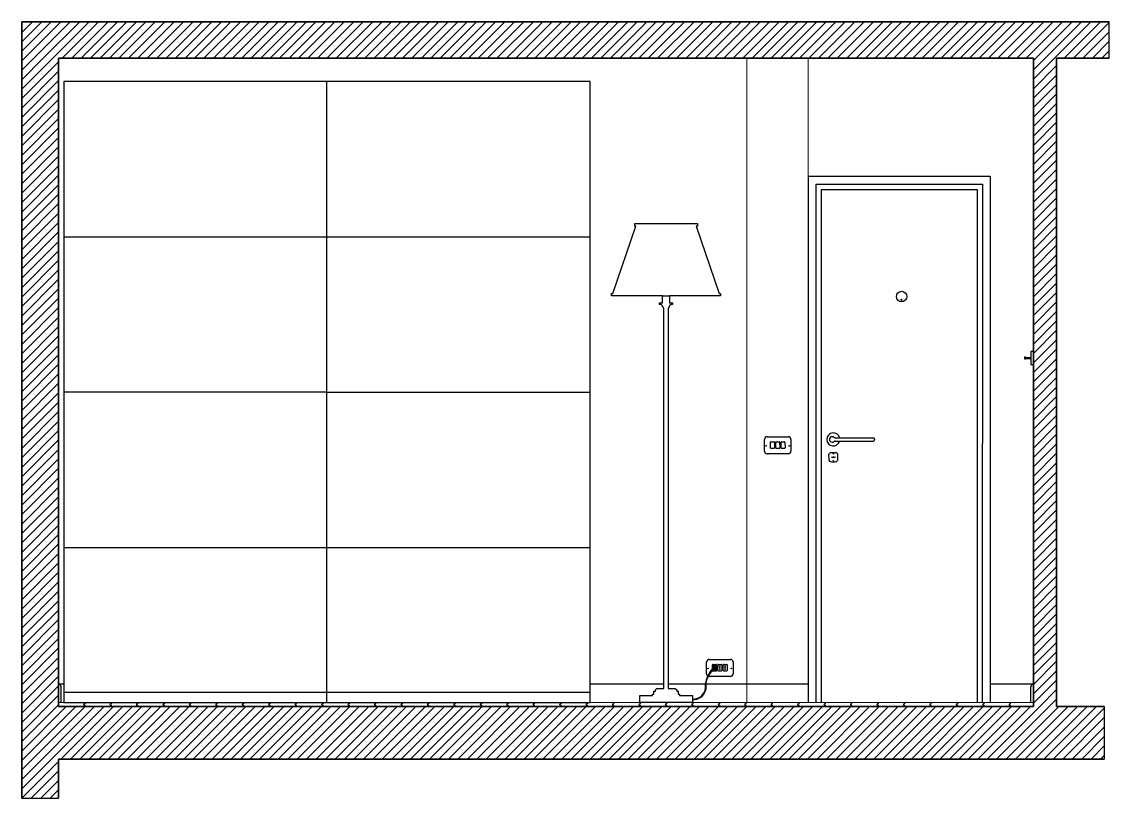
# Model space of a CAD drawing. Header units: millimetres. Extents: x 1938 to 3288, y 5523 to 6342.
# Drawn here: x 2875.2 to 3288.5, y 6029.1 to 6324.1 of the extents above; entities that cross this region are included whole.
import ezdxf

# ---------------------------------------------------------------- set-up
doc = ezdxf.new("R2010")
doc.units = ezdxf.units.MM
for name, color, linetype, lineweight in [('A-DOOR-FULL', 104, 'Continuous', 25), ('A-ELEV-MBE1', 7, 'Continuous', 35), ('A-FLOR-PATT', 8, 'Continuous', 18), ('A-SECT-PATT', 11, 'Continuous', 18), ('A-WALL-FULL', 7, 'Continuous', 35)]:
    doc.layers.add(name, color=color, linetype=linetype, lineweight=lineweight)
for name, color, linetype in [('IN-ANNO-NPLT', 6, 'Continuous'), ('IN-FURN', 3, 'Continuous'), ('IN-FURN-second', 2, 'Continuous'), ('IN-FURN-STOR', 4, 'Continuous')]:
    doc.layers.add(name, color=color, linetype=linetype)
doc.layers.add('no', color=1, linetype='Continuous', plot=False)

msp = doc.modelspace()

# ---------------------------------------------------------------- hatches: boundary and pattern name
at = {"layer": 'A-WALL-FULL'}
h = msp.add_hatch(dxfattribs=at)
h.set_pattern_fill('ANSI31', color=256, scale=0.8, angle=720)
h.paths.add_polyline_path([(3288.49, 6324.05), (2875.18, 6324.06), (2875.19, 6310.06), (2875.18, 6310.06), (2875.18, 6310.24), (3288.49, 6310.24)])
h.paths.add_polyline_path([(3268.49, 6310.24), (3259.69, 6310.24), (3259.69, 6063.93), (3268.49, 6063.93)])
h = msp.add_hatch(dxfattribs=at)
h.set_pattern_fill('ANSI31', color=256, scale=0.8, angle=720)
h.paths.add_polyline_path([(3286.59, 6063.93), (2875.18, 6063.93), (2875.18, 6029.06), (2889.18, 6029.06), (2889.18, 6043.93), (3253.12, 6043.93), (3286.59, 6043.93)])
h.paths.add_polyline_path([(2889.18, 6310.24), (2889.18, 6063.93), (2875.18, 6063.93), (2875.18, 6310.24)])

# ---------------------------------------------------------------- linework, layer by layer
at = {"layer": 'A-DOOR-FULL'}
for p, q in [((3174.13, 6065.38), (3174.13, 6265.38)), ((3174.13, 6265.38), (3243.26, 6265.38)), ((3177.13, 6065.38), (3177.13, 6262.38)), ((3177.13, 6262.38), (3240.26, 6262.38)), ((3240.26, 6262.38), (3240.25, 6065.38)), ((3243.26, 6265.38), (3243.25, 6065.38)), ((3174.13, 6260.38), (3174.13, 6260.38)), ((3179.13, 6065.38), (3179.13, 6260.38)), ((3179.13, 6260.38), (3238.26, 6260.38)), ((3238.26, 6260.38), (3238.25, 6065.38)), ((3182.12, 6165.38), (3182.12, 6165.38)), ((3183.5, 6166.38), (3183.12, 6166.38)), ((3183.12, 6164.38), (3183.5, 6164.38)), ((3183.75, 6166.32), (3184.13, 6166.1)), ((3183.75, 6164.44), (3184.13, 6164.66)), ((3184.37, 6166.04), (3198.74, 6166.04)), ((3184.37, 6164.72), (3198.74, 6164.72)), ((3199.24, 6165.54), (3199.24, 6165.22)), ((3181.85, 6159.38), (3181.88, 6157.89)), ((3182.85, 6160.38), (3184.35, 6160.38)), ((3182.88, 6158.65), (3182.88, 6158.65)), ((3182.93, 6158.7), (3183.56, 6158.7)), ((3182.93, 6158.6), (3183.56, 6158.6)), ((3183.71, 6158.7), (3184.33, 6158.71)), ((3183.71, 6158.6), (3184.33, 6158.61)), ((3184.38, 6158.66), (3184.38, 6158.66)), ((3185.38, 6157.89), (3185.35, 6159.38)), ((3182.89, 6156.89), (3184.39, 6156.89))]:
    msp.add_line(p, q, dxfattribs=at)
for centre, radius in [((3209.57, 6219.67), 2), ((3209.57, 6218.41), 0.2), ((3183.63, 6159.93), 0.1), ((3183.63, 6157.31), 0.1)]:
    msp.add_circle(centre, radius, dxfattribs=at)
for centre, radius, start, end in [((3183.63, 6165.38), 2.5, 15.2041, 344.7959), ((3183.12, 6165.38), 1, 90, 180), ((3183.12, 6165.38), 1, 180, 270), ((3183.5, 6165.88, 0), 0.5, 60.5482, 90), ((3183.5, 6164.88, 0), 0.5, 270, 299.4518), ((3184.37, 6166.54, 0), 0.5, 240.5482, 270), ((3184.37, 6164.22, 0), 0.5, 90, 119.4518), ((3198.74, 6165.54), 0.5, 0, 90), ((3198.74, 6165.22), 0.5, 270, 0), ((3182.85, 6159.38), 1, 90, 180), ((3182.93, 6158.65), 0.05, 90.0979, 180.0979), ((3182.93, 6158.65), 0.05, 180.0979, 270.0979), ((3183.63, 6158.65), 0.0866, 35.7885, 144.4073), ((3183.63, 6158.65), 0.0866, 214.9417, 325.2542), ((3184.33, 6158.66), 0.05, 0.0979, 90.0979), ((3184.33, 6158.66), 0.05, 270.0979, 0.0979), ((3184.35, 6159.38), 1, 0, 90), ((3182.88, 6157.89), 1, 180, 270.2822), ((3184.38, 6157.89), 1, 270.2822, 0)]:
    msp.add_arc(centre, radius, start, end, dxfattribs=at)
at = {"layer": 'A-ELEV-MBE1'}
for p, q in [((2875.18, 6029.06), (2875.18, 6324.05)), ((2889.18, 6310.06), (2889.18, 6063.93))]:
    msp.add_line(p, q, dxfattribs=at)
at = {"layer": 'A-FLOR-PATT'}
for p, q in [((2889.18, 6065.38), (2899.18, 6065.38)), ((2891.58, 6063.93), (2889.18, 6063.93)), ((2891.73, 6064.08), (2891.58, 6063.93)), ((2892.68, 6064.08), (2891.73, 6064.08)), ((2892.83, 6063.93), (2892.68, 6064.08)), ((2895.54, 6063.93), (2892.83, 6063.93)), ((2895.69, 6064.08), (2895.54, 6063.93)), ((2896.62, 6064.08), (2895.69, 6064.08)), ((2896.79, 6063.93), (2896.62, 6064.08)), ((2899.18, 6063.93), (2896.79, 6063.93)), ((2899.18, 6064.97), (2898.97, 6064.97)), ((2898.97, 6064.91), (2899.23, 6064.91)), ((2898.97, 6064.39), (2899.23, 6064.39)), ((2899.18, 6064.34), (2898.97, 6064.34)), ((2899.18, 6065.38), (2899.18, 6064.97)), ((2899.18, 6064.34), (2899.18, 6063.93)), ((2899.23, 6064.91), (2899.23, 6065.38)), ((2899.23, 6065.38), (2909.23, 6065.38)), ((2899.23, 6063.93), (2899.23, 6064.39)), ((2901.63, 6063.93), (2899.23, 6063.93)), ((2901.78, 6064.08), (2901.63, 6063.93)), ((2902.73, 6064.08), (2901.78, 6064.08)), ((2902.88, 6063.93), (2902.73, 6064.08)), ((2905.59, 6063.93), (2902.88, 6063.93)), ((2905.74, 6064.08), (2905.59, 6063.93)), ((2906.67, 6064.08), (2905.74, 6064.08)), ((2906.84, 6063.93), (2906.67, 6064.08)), ((2909.23, 6063.93), (2906.84, 6063.93)), ((2909.23, 6064.97), (2909.02, 6064.97)), ((2909.02, 6064.91), (2909.28, 6064.91)), ((2909.02, 6064.39), (2909.28, 6064.39)), ((2909.23, 6064.34), (2909.02, 6064.34)), ((2909.23, 6065.38), (2909.23, 6064.97)), ((2909.23, 6064.34), (2909.23, 6063.93)), ((2909.28, 6064.91), (2909.28, 6065.38)), ((2909.28, 6065.38), (2919.28, 6065.38)), ((2909.28, 6063.93), (2909.28, 6064.39)), ((2911.68, 6063.93), (2909.28, 6063.93)), ((2911.83, 6064.08), (2911.68, 6063.93)), ((2912.78, 6064.08), (2911.83, 6064.08)), ((2912.93, 6063.93), (2912.78, 6064.08)), ((2915.64, 6063.93), (2912.93, 6063.93)), ((2915.79, 6064.08), (2915.64, 6063.93)), ((2916.72, 6064.08), (2915.79, 6064.08)), ((2916.89, 6063.93), (2916.72, 6064.08)), ((2919.28, 6063.93), (2916.89, 6063.93)), ((2919.28, 6064.97), (2919.07, 6064.97)), ((2919.07, 6064.91), (2919.33, 6064.91)), ((2919.07, 6064.39), (2919.33, 6064.39)), ((2919.28, 6064.34), (2919.07, 6064.34)), ((2919.28, 6065.38), (2919.28, 6064.97)), ((2919.28, 6064.34), (2919.28, 6063.93)), ((2919.33, 6064.91), (2919.33, 6065.38)), ((2919.33, 6065.38), (2929.33, 6065.38)), ((2919.33, 6063.93), (2919.33, 6064.39)), ((2921.73, 6063.93), (2919.33, 6063.93)), ((2921.88, 6064.08), (2921.73, 6063.93)), ((2922.83, 6064.08), (2921.88, 6064.08)), ((2922.98, 6063.93), (2922.83, 6064.08)), ((2925.69, 6063.93), (2922.98, 6063.93)), ((2925.84, 6064.08), (2925.69, 6063.93)), ((2926.77, 6064.08), (2925.84, 6064.08)), ((2926.94, 6063.93), (2926.77, 6064.08)), ((2929.33, 6063.93), (2926.94, 6063.93)), ((2929.33, 6064.97), (2929.12, 6064.97)), ((2929.12, 6064.91), (2929.38, 6064.91)), ((2929.12, 6064.39), (2929.38, 6064.39)), ((2929.33, 6064.34), (2929.12, 6064.34)), ((2929.33, 6065.38), (2929.33, 6064.97)), ((2929.33, 6064.34), (2929.33, 6063.93)), ((2929.38, 6064.91), (2929.38, 6065.38)), ((2929.38, 6065.38), (2939.38, 6065.38)), ((2929.38, 6063.93), (2929.38, 6064.39)), ((2931.78, 6063.93), (2929.38, 6063.93)), ((2931.93, 6064.08), (2931.78, 6063.93)), ((2932.88, 6064.08), (2931.93, 6064.08)), ((2933.03, 6063.93), (2932.88, 6064.08)), ((2935.74, 6063.93), (2933.03, 6063.93)), ((2935.89, 6064.08), (2935.74, 6063.93)), ((2936.82, 6064.08), (2935.89, 6064.08)), ((2936.99, 6063.93), (2936.82, 6064.08)), ((2939.38, 6063.93), (2936.99, 6063.93)), ((2939.38, 6064.97), (2939.17, 6064.97)), ((2939.17, 6064.91), (2939.43, 6064.91)), ((2939.17, 6064.39), (2939.43, 6064.39)), ((2939.38, 6064.34), (2939.17, 6064.34)), ((2939.38, 6065.38), (2939.38, 6064.97)), ((2939.38, 6064.34), (2939.38, 6063.93)), ((2939.43, 6064.91), (2939.43, 6065.38)), ((2939.43, 6065.38), (2949.43, 6065.38)), ((2939.43, 6063.93), (2939.43, 6064.39)), ((2941.83, 6063.93), (2939.43, 6063.93)), ((2941.98, 6064.08), (2941.83, 6063.93)), ((2942.93, 6064.08), (2941.98, 6064.08)), ((2943.08, 6063.93), (2942.93, 6064.08)), ((2945.79, 6063.93), (2943.08, 6063.93)), ((2945.94, 6064.08), (2945.79, 6063.93)), ((2946.87, 6064.08), (2945.94, 6064.08)), ((2947.04, 6063.93), (2946.87, 6064.08)), ((2949.43, 6063.93), (2947.04, 6063.93)), ((2949.43, 6064.97), (2949.22, 6064.97)), ((2949.22, 6064.91), (2949.48, 6064.91)), ((2949.22, 6064.39), (2949.48, 6064.39)), ((2949.43, 6064.34), (2949.22, 6064.34)), ((2949.43, 6065.38), (2949.43, 6064.97)), ((2949.43, 6064.34), (2949.43, 6063.93)), ((2949.48, 6064.91), (2949.48, 6065.38)), ((2949.48, 6065.38), (2959.48, 6065.38)), ((2949.48, 6063.93), (2949.48, 6064.39)), ((2951.88, 6063.93), (2949.48, 6063.93)), ((2952.03, 6064.08), (2951.88, 6063.93)), ((2952.98, 6064.08), (2952.03, 6064.08)), ((2953.13, 6063.93), (2952.98, 6064.08)), ((2955.84, 6063.93), (2953.13, 6063.93)), ((2955.99, 6064.08), (2955.84, 6063.93)), ((2956.92, 6064.08), (2955.99, 6064.08)), ((2957.09, 6063.93), (2956.92, 6064.08)), ((2959.48, 6063.93), (2957.09, 6063.93)), ((2959.48, 6064.97), (2959.27, 6064.97)), ((2959.27, 6064.91), (2959.53, 6064.91)), ((2959.27, 6064.39), (2959.53, 6064.39)), ((2959.48, 6064.34), (2959.27, 6064.34)), ((2959.48, 6065.38), (2959.48, 6064.97)), ((2959.48, 6064.34), (2959.48, 6063.93)), ((2959.53, 6064.91), (2959.53, 6065.38)), ((2959.53, 6065.38), (2969.53, 6065.38)), ((2959.53, 6063.93), (2959.53, 6064.39)), ((2961.93, 6063.93), (2959.53, 6063.93)), ((2962.08, 6064.08), (2961.93, 6063.93)), ((2963.03, 6064.08), (2962.08, 6064.08)), ((2963.18, 6063.93), (2963.03, 6064.08)), ((2965.89, 6063.93), (2963.18, 6063.93)), ((2966.04, 6064.08), (2965.89, 6063.93)), ((2966.97, 6064.08), (2966.04, 6064.08)), ((2967.14, 6063.93), (2966.97, 6064.08)), ((2969.53, 6063.93), (2967.14, 6063.93)), ((2969.53, 6064.97), (2969.32, 6064.97)), ((2969.32, 6064.91), (2969.58, 6064.91)), ((2969.32, 6064.39), (2969.58, 6064.39)), ((2969.53, 6064.34), (2969.32, 6064.34)), ((2969.53, 6065.38), (2969.53, 6064.97)), ((2969.53, 6064.34), (2969.53, 6063.93)), ((2969.58, 6064.91), (2969.58, 6065.38)), ((2969.58, 6065.38), (2979.58, 6065.38)), ((2969.58, 6063.93), (2969.58, 6064.39)), ((2971.98, 6063.93), (2969.58, 6063.93)), ((2972.13, 6064.08), (2971.98, 6063.93)), ((2973.08, 6064.08), (2972.13, 6064.08)), ((2973.23, 6063.93), (2973.08, 6064.08)), ((2975.94, 6063.93), (2973.23, 6063.93)), ((2976.09, 6064.08), (2975.94, 6063.93)), ((2977.02, 6064.08), (2976.09, 6064.08)), ((2977.19, 6063.93), (2977.02, 6064.08)), ((2979.58, 6063.93), (2977.19, 6063.93)), ((2979.58, 6064.97), (2979.37, 6064.97)), ((2979.37, 6064.91), (2979.63, 6064.91)), ((2979.37, 6064.39), (2979.63, 6064.39)), ((2979.58, 6064.34), (2979.37, 6064.34)), ((2979.58, 6065.38), (2979.58, 6064.97)), ((2979.58, 6064.34), (2979.58, 6063.93)), ((2979.63, 6064.91), (2979.63, 6065.38)), ((2979.63, 6065.38), (2989.63, 6065.38)), ((2979.63, 6063.93), (2979.63, 6064.39)), ((2982.03, 6063.93), (2979.63, 6063.93)), ((2982.18, 6064.08), (2982.03, 6063.93)), ((2983.13, 6064.08), (2982.18, 6064.08)), ((2983.28, 6063.93), (2983.13, 6064.08)), ((2985.99, 6063.93), (2983.28, 6063.93)), ((2986.14, 6064.08), (2985.99, 6063.93)), ((2987.07, 6064.08), (2986.14, 6064.08)), ((2987.24, 6063.93), (2987.07, 6064.08)), ((2989.63, 6063.93), (2987.24, 6063.93)), ((2989.63, 6064.97), (2989.42, 6064.97)), ((2989.42, 6064.91), (2989.68, 6064.91)), ((2989.42, 6064.39), (2989.68, 6064.39)), ((2989.63, 6064.34), (2989.42, 6064.34)), ((2989.63, 6065.38), (2989.63, 6064.97)), ((2989.63, 6064.34), (2989.63, 6063.93)), ((2989.68, 6064.91), (2989.68, 6065.38)), ((2989.68, 6065.38), (2999.68, 6065.38)), ((2989.68, 6063.93), (2989.68, 6064.39)), ((2992.08, 6063.93), (2989.68, 6063.93)), ((2992.23, 6064.08), (2992.08, 6063.93)), ((2993.18, 6064.08), (2992.23, 6064.08)), ((2993.33, 6063.93), (2993.18, 6064.08)), ((2996.04, 6063.93), (2993.33, 6063.93)), ((2996.19, 6064.08), (2996.04, 6063.93)), ((2997.12, 6064.08), (2996.19, 6064.08)), ((2997.29, 6063.93), (2997.12, 6064.08)), ((2999.68, 6063.93), (2997.29, 6063.93)), ((2999.68, 6064.97), (2999.47, 6064.97)), ((2999.47, 6064.91), (2999.73, 6064.91)), ((2999.47, 6064.39), (2999.73, 6064.39)), ((2999.68, 6064.34), (2999.47, 6064.34)), ((2999.68, 6065.38), (2999.68, 6064.97)), ((2999.68, 6064.34), (2999.68, 6063.93)), ((2999.73, 6064.91), (2999.73, 6065.38)), ((2999.73, 6065.38), (3009.73, 6065.38)), ((2999.73, 6063.93), (2999.73, 6064.39)), ((3002.13, 6063.93), (2999.73, 6063.93)), ((3002.28, 6064.08), (3002.13, 6063.93)), ((3003.23, 6064.08), (3002.28, 6064.08)), ((3003.38, 6063.93), (3003.23, 6064.08)), ((3006.09, 6063.93), (3003.38, 6063.93)), ((3006.24, 6064.08), (3006.09, 6063.93)), ((3007.17, 6064.08), (3006.24, 6064.08)), ((3007.34, 6063.93), (3007.17, 6064.08)), ((3009.73, 6063.93), (3007.34, 6063.93)), ((3009.73, 6064.97), (3009.52, 6064.97)), ((3009.52, 6064.91), (3009.78, 6064.91)), ((3009.52, 6064.39), (3009.78, 6064.39)), ((3009.73, 6064.34), (3009.52, 6064.34)), ((3009.73, 6065.38), (3009.73, 6064.97)), ((3009.73, 6064.34), (3009.73, 6063.93)), ((3009.78, 6064.91), (3009.78, 6065.38)), ((3009.78, 6065.38), (3019.78, 6065.38)), ((3009.78, 6063.93), (3009.78, 6064.39)), ((3012.18, 6063.93), (3009.78, 6063.93)), ((3012.33, 6064.08), (3012.18, 6063.93)), ((3013.28, 6064.08), (3012.33, 6064.08)), ((3013.43, 6063.93), (3013.28, 6064.08)), ((3016.14, 6063.93), (3013.43, 6063.93)), ((3016.29, 6064.08), (3016.14, 6063.93)), ((3017.22, 6064.08), (3016.29, 6064.08)), ((3017.39, 6063.93), (3017.22, 6064.08)), ((3019.78, 6063.93), (3017.39, 6063.93)), ((3019.78, 6064.97), (3019.57, 6064.97)), ((3019.57, 6064.91), (3019.83, 6064.91)), ((3019.57, 6064.39), (3019.83, 6064.39)), ((3019.78, 6064.34), (3019.57, 6064.34)), ((3019.78, 6065.38), (3019.78, 6064.97)), ((3019.78, 6064.34), (3019.78, 6063.93)), ((3019.83, 6064.91), (3019.83, 6065.38)), ((3019.83, 6065.38), (3029.83, 6065.38)), ((3019.83, 6063.93), (3019.83, 6064.39)), ((3022.23, 6063.93), (3019.83, 6063.93)), ((3022.38, 6064.08), (3022.23, 6063.93)), ((3023.33, 6064.08), (3022.38, 6064.08)), ((3023.48, 6063.93), (3023.33, 6064.08)), ((3026.19, 6063.93), (3023.48, 6063.93)), ((3026.34, 6064.08), (3026.19, 6063.93)), ((3027.27, 6064.08), (3026.34, 6064.08)), ((3027.44, 6063.93), (3027.27, 6064.08)), ((3029.83, 6063.93), (3027.44, 6063.93)), ((3029.83, 6064.97), (3029.62, 6064.97)), ((3029.62, 6064.91), (3029.88, 6064.91)), ((3029.62, 6064.39), (3029.88, 6064.39)), ((3029.83, 6064.34), (3029.62, 6064.34)), ((3029.83, 6065.38), (3029.83, 6064.97)), ((3029.83, 6064.34), (3029.83, 6063.93)), ((3029.88, 6064.91), (3029.88, 6065.38)), ((3029.88, 6065.38), (3039.88, 6065.38)), ((3029.88, 6063.93), (3029.88, 6064.39)), ((3032.28, 6063.93), (3029.88, 6063.93)), ((3032.43, 6064.08), (3032.28, 6063.93)), ((3033.38, 6064.08), (3032.43, 6064.08)), ((3033.53, 6063.93), (3033.38, 6064.08)), ((3036.24, 6063.93), (3033.53, 6063.93)), ((3036.39, 6064.08), (3036.24, 6063.93)), ((3037.32, 6064.08), (3036.39, 6064.08)), ((3037.49, 6063.93), (3037.32, 6064.08)), ((3039.88, 6063.93), (3037.49, 6063.93)), ((3039.88, 6064.97), (3039.67, 6064.97)), ((3039.67, 6064.91), (3039.93, 6064.91)), ((3039.67, 6064.39), (3039.93, 6064.39)), ((3039.88, 6064.34), (3039.67, 6064.34)), ((3039.88, 6065.38), (3039.88, 6064.97)), ((3039.88, 6064.34), (3039.88, 6063.93)), ((3039.93, 6064.91), (3039.93, 6065.38)), ((3039.93, 6065.38), (3049.93, 6065.38)), ((3039.93, 6063.93), (3039.93, 6064.39)), ((3042.33, 6063.93), (3039.93, 6063.93)), ((3042.48, 6064.08), (3042.33, 6063.93)), ((3043.43, 6064.08), (3042.48, 6064.08)), ((3043.58, 6063.93), (3043.43, 6064.08)), ((3046.29, 6063.93), (3043.58, 6063.93)), ((3046.44, 6064.08), (3046.29, 6063.93)), ((3047.37, 6064.08), (3046.44, 6064.08)), ((3047.54, 6063.93), (3047.37, 6064.08)), ((3049.93, 6063.93), (3047.54, 6063.93)), ((3049.93, 6064.97), (3049.72, 6064.97)), ((3049.72, 6064.91), (3049.98, 6064.91)), ((3049.72, 6064.39), (3049.98, 6064.39)), ((3049.93, 6064.34), (3049.72, 6064.34)), ((3049.93, 6065.38), (3049.93, 6064.97)), ((3049.93, 6064.34), (3049.93, 6063.93)), ((3049.98, 6064.91), (3049.98, 6065.38)), ((3049.98, 6065.38), (3059.98, 6065.38)), ((3049.98, 6063.93), (3049.98, 6064.39)), ((3052.38, 6063.93), (3049.98, 6063.93)), ((3052.53, 6064.08), (3052.38, 6063.93)), ((3053.48, 6064.08), (3052.53, 6064.08)), ((3053.63, 6063.93), (3053.48, 6064.08)), ((3056.34, 6063.93), (3053.63, 6063.93)), ((3056.49, 6064.08), (3056.34, 6063.93)), ((3057.42, 6064.08), (3056.49, 6064.08)), ((3057.59, 6063.93), (3057.42, 6064.08)), ((3059.98, 6063.93), (3057.59, 6063.93)), ((3059.98, 6064.97), (3059.77, 6064.97)), ((3059.77, 6064.91), (3060.03, 6064.91)), ((3059.77, 6064.39), (3060.03, 6064.39)), ((3059.98, 6064.34), (3059.77, 6064.34)), ((3059.98, 6065.38), (3059.98, 6064.97)), ((3059.98, 6064.34), (3059.98, 6063.93)), ((3060.03, 6064.91), (3060.03, 6065.38)), ((3060.03, 6065.38), (3070.03, 6065.38)), ((3060.03, 6063.93), (3060.03, 6064.39)), ((3062.43, 6063.93), (3060.03, 6063.93)), ((3062.58, 6064.08), (3062.43, 6063.93)), ((3063.53, 6064.08), (3062.58, 6064.08)), ((3063.68, 6063.93), (3063.53, 6064.08)), ((3066.39, 6063.93), (3063.68, 6063.93)), ((3066.54, 6064.08), (3066.39, 6063.93)), ((3067.47, 6064.08), (3066.54, 6064.08)), ((3067.64, 6063.93), (3067.47, 6064.08)), ((3070.03, 6063.93), (3067.64, 6063.93)), ((3070.03, 6064.97), (3069.82, 6064.97)), ((3069.82, 6064.91), (3070.08, 6064.91)), ((3069.82, 6064.39), (3070.08, 6064.39)), ((3070.03, 6064.34), (3069.82, 6064.34)), ((3070.03, 6065.38), (3070.03, 6064.97)), ((3070.03, 6064.34), (3070.03, 6063.93)), ((3070.08, 6064.91), (3070.08, 6065.38)), ((3070.08, 6065.38), (3080.08, 6065.38)), ((3070.08, 6063.93), (3070.08, 6064.39)), ((3072.48, 6063.93), (3070.08, 6063.93)), ((3072.63, 6064.08), (3072.48, 6063.93)), ((3073.58, 6064.08), (3072.63, 6064.08)), ((3073.73, 6063.93), (3073.58, 6064.08)), ((3076.44, 6063.93), (3073.73, 6063.93)), ((3076.59, 6064.08), (3076.44, 6063.93)), ((3077.52, 6064.08), (3076.59, 6064.08)), ((3077.69, 6063.93), (3077.52, 6064.08)), ((3080.08, 6063.93), (3077.69, 6063.93)), ((3080.08, 6064.97), (3079.87, 6064.97)), ((3079.87, 6064.91), (3080.13, 6064.91)), ((3079.87, 6064.39), (3080.13, 6064.39)), ((3080.08, 6064.34), (3079.87, 6064.34)), ((3080.08, 6065.38), (3080.08, 6064.97)), ((3080.08, 6064.34), (3080.08, 6063.93)), ((3080.13, 6064.91), (3080.13, 6065.38)), ((3080.13, 6065.38), (3090.13, 6065.38)), ((3080.13, 6063.93), (3080.13, 6064.39)), ((3082.53, 6063.93), (3080.13, 6063.93)), ((3082.68, 6064.08), (3082.53, 6063.93)), ((3083.63, 6064.08), (3082.68, 6064.08)), ((3083.78, 6063.93), (3083.63, 6064.08)), ((3086.49, 6063.93), (3083.78, 6063.93)), ((3086.64, 6064.08), (3086.49, 6063.93)), ((3087.57, 6064.08), (3086.64, 6064.08)), ((3087.74, 6063.93), (3087.57, 6064.08)), ((3090.13, 6063.93), (3087.74, 6063.93)), ((3090.13, 6064.97), (3089.92, 6064.97)), ((3089.92, 6064.91), (3090.18, 6064.91)), ((3089.92, 6064.39), (3090.18, 6064.39)), ((3090.13, 6064.34), (3089.92, 6064.34)), ((3090.13, 6065.38), (3090.13, 6064.97)), ((3090.13, 6064.34), (3090.13, 6063.93)), ((3090.18, 6064.91), (3090.18, 6065.38)), ((3090.18, 6065.38), (3100.18, 6065.38)), ((3090.18, 6063.93), (3090.18, 6064.39)), ((3092.58, 6063.93), (3090.18, 6063.93)), ((3092.73, 6064.08), (3092.58, 6063.93)), ((3093.68, 6064.08), (3092.73, 6064.08)), ((3093.83, 6063.93), (3093.68, 6064.08)), ((3096.54, 6063.93), (3093.83, 6063.93)), ((3096.69, 6064.08), (3096.54, 6063.93)), ((3097.62, 6064.08), (3096.69, 6064.08)), ((3097.79, 6063.93), (3097.62, 6064.08)), ((3100.18, 6063.93), (3097.79, 6063.93)), ((3100.18, 6064.97), (3099.97, 6064.97)), ((3099.97, 6064.91), (3100.23, 6064.91)), ((3099.97, 6064.39), (3100.23, 6064.39)), ((3100.18, 6064.34), (3099.97, 6064.34)), ((3100.18, 6065.38), (3100.18, 6064.97)), ((3100.18, 6064.34), (3100.18, 6063.93)), ((3100.23, 6064.91), (3100.23, 6065.38)), ((3100.23, 6065.38), (3110.23, 6065.38)), ((3100.23, 6063.93), (3100.23, 6064.39)), ((3102.63, 6063.93), (3100.23, 6063.93)), ((3102.78, 6064.08), (3102.63, 6063.93)), ((3103.73, 6064.08), (3102.78, 6064.08)), ((3103.88, 6063.93), (3103.73, 6064.08)), ((3106.59, 6063.93), (3103.88, 6063.93)), ((3106.74, 6064.08), (3106.59, 6063.93)), ((3107.67, 6064.08), (3106.74, 6064.08)), ((3107.84, 6063.93), (3107.67, 6064.08)), ((3110.23, 6063.93), (3107.84, 6063.93)), ((3110.23, 6064.97), (3110.02, 6064.97)), ((3110.02, 6064.91), (3110.28, 6064.91)), ((3110.02, 6064.39), (3110.28, 6064.39)), ((3110.23, 6064.34), (3110.02, 6064.34)), ((3110.23, 6065.38), (3110.23, 6064.97)), ((3110.23, 6064.34), (3110.23, 6063.93)), ((3110.28, 6064.91), (3110.28, 6065.38)), ((3110.28, 6065.38), (3120.28, 6065.38)), ((3110.28, 6063.93), (3110.28, 6064.39)), ((3112.68, 6063.93), (3110.28, 6063.93)), ((3112.83, 6064.08), (3112.68, 6063.93)), ((3113.78, 6064.08), (3112.83, 6064.08)), ((3113.93, 6063.93), (3113.78, 6064.08)), ((3116.64, 6063.93), (3113.93, 6063.93)), ((3116.79, 6064.08), (3116.64, 6063.93)), ((3117.72, 6064.08), (3116.79, 6064.08)), ((3117.89, 6063.93), (3117.72, 6064.08)), ((3120.28, 6063.93), (3117.89, 6063.93)), ((3120.28, 6064.97), (3120.07, 6064.97)), ((3120.07, 6064.91), (3120.33, 6064.91)), ((3120.07, 6064.39), (3120.33, 6064.39)), ((3120.28, 6064.34), (3120.07, 6064.34)), ((3120.28, 6065.38), (3120.28, 6064.97)), ((3120.28, 6064.34), (3120.28, 6063.93)), ((3120.33, 6064.91), (3120.33, 6065.38)), ((3120.33, 6065.38), (3130.33, 6065.38)), ((3120.33, 6063.93), (3120.33, 6064.39)), ((3122.73, 6063.93), (3120.33, 6063.93)), ((3122.88, 6064.08), (3122.73, 6063.93)), ((3123.83, 6064.08), (3122.88, 6064.08)), ((3123.98, 6063.93), (3123.83, 6064.08)), ((3126.69, 6063.93), (3123.98, 6063.93)), ((3126.84, 6064.08), (3126.69, 6063.93)), ((3127.77, 6064.08), (3126.84, 6064.08)), ((3127.94, 6063.93), (3127.77, 6064.08)), ((3130.33, 6063.93), (3127.94, 6063.93)), ((3130.33, 6064.97), (3130.12, 6064.97)), ((3130.12, 6064.91), (3130.38, 6064.91)), ((3130.12, 6064.39), (3130.38, 6064.39)), ((3130.33, 6064.34), (3130.12, 6064.34)), ((3130.33, 6065.38), (3130.33, 6064.97)), ((3130.33, 6064.34), (3130.33, 6063.93)), ((3130.38, 6064.91), (3130.38, 6065.38)), ((3130.38, 6065.38), (3140.38, 6065.38)), ((3130.38, 6063.93), (3130.38, 6064.39)), ((3132.78, 6063.93), (3130.38, 6063.93)), ((3132.93, 6064.08), (3132.78, 6063.93)), ((3133.88, 6064.08), (3132.93, 6064.08)), ((3134.03, 6063.93), (3133.88, 6064.08)), ((3136.74, 6063.93), (3134.03, 6063.93)), ((3136.89, 6064.08), (3136.74, 6063.93)), ((3137.82, 6064.08), (3136.89, 6064.08)), ((3137.99, 6063.93), (3137.82, 6064.08)), ((3140.38, 6063.93), (3137.99, 6063.93)), ((3140.38, 6064.97), (3140.17, 6064.97)), ((3140.17, 6064.91), (3140.43, 6064.91)), ((3140.17, 6064.39), (3140.43, 6064.39)), ((3140.38, 6064.34), (3140.17, 6064.34)), ((3140.38, 6065.38), (3140.38, 6064.97)), ((3140.38, 6064.34), (3140.38, 6063.93)), ((3140.43, 6064.91), (3140.43, 6065.38)), ((3140.43, 6065.38), (3150.43, 6065.38)), ((3140.43, 6063.93), (3140.43, 6064.39)), ((3142.83, 6063.93), (3140.43, 6063.93)), ((3142.98, 6064.08), (3142.83, 6063.93)), ((3143.93, 6064.08), (3142.98, 6064.08)), ((3144.08, 6063.93), (3143.93, 6064.08)), ((3146.79, 6063.93), (3144.08, 6063.93)), ((3146.94, 6064.08), (3146.79, 6063.93)), ((3147.87, 6064.08), (3146.94, 6064.08)), ((3148.04, 6063.93), (3147.87, 6064.08)), ((3150.43, 6063.93), (3148.04, 6063.93)), ((3150.43, 6064.97), (3150.22, 6064.97)), ((3150.22, 6064.91), (3150.48, 6064.91)), ((3150.22, 6064.39), (3150.48, 6064.39)), ((3150.43, 6064.34), (3150.22, 6064.34)), ((3150.43, 6065.38), (3150.43, 6064.97)), ((3150.43, 6064.34), (3150.43, 6063.93)), ((3150.48, 6064.91), (3150.48, 6065.38)), ((3150.48, 6065.38), (3160.48, 6065.38)), ((3150.48, 6063.93), (3150.48, 6064.39)), ((3152.88, 6063.93), (3150.48, 6063.93)), ((3153.03, 6064.08), (3152.88, 6063.93)), ((3153.98, 6064.08), (3153.03, 6064.08)), ((3154.13, 6063.93), (3153.98, 6064.08)), ((3156.84, 6063.93), (3154.13, 6063.93)), ((3156.99, 6064.08), (3156.84, 6063.93)), ((3157.92, 6064.08), (3156.99, 6064.08)), ((3158.09, 6063.93), (3157.92, 6064.08)), ((3160.48, 6063.93), (3158.09, 6063.93)), ((3160.48, 6064.97), (3160.27, 6064.97)), ((3160.27, 6064.91), (3160.53, 6064.91)), ((3160.27, 6064.39), (3160.53, 6064.39)), ((3160.48, 6064.34), (3160.27, 6064.34)), ((3160.48, 6065.38), (3160.48, 6064.97)), ((3160.48, 6064.34), (3160.48, 6063.93)), ((3160.53, 6064.91), (3160.53, 6065.38)), ((3160.53, 6065.38), (3170.53, 6065.38)), ((3160.53, 6063.93), (3160.53, 6064.39)), ((3162.93, 6063.93), (3160.53, 6063.93)), ((3163.08, 6064.08), (3162.93, 6063.93)), ((3164.03, 6064.08), (3163.08, 6064.08)), ((3164.18, 6063.93), (3164.03, 6064.08)), ((3166.89, 6063.93), (3164.18, 6063.93)), ((3167.04, 6064.08), (3166.89, 6063.93)), ((3167.97, 6064.08), (3167.04, 6064.08)), ((3168.14, 6063.93), (3167.97, 6064.08)), ((3170.53, 6063.93), (3168.14, 6063.93)), ((3170.53, 6064.97), (3170.32, 6064.97)), ((3170.32, 6064.91), (3170.58, 6064.91)), ((3170.32, 6064.39), (3170.58, 6064.39)), ((3170.53, 6064.34), (3170.32, 6064.34)), ((3170.53, 6065.38), (3170.53, 6064.97)), ((3170.53, 6064.34), (3170.53, 6063.93)), ((3170.58, 6064.91), (3170.58, 6065.38)), ((3170.58, 6065.38), (3180.58, 6065.38)), ((3170.58, 6063.93), (3170.58, 6064.39)), ((3172.98, 6063.93), (3170.58, 6063.93)), ((3173.13, 6064.08), (3172.98, 6063.93)), ((3174.08, 6064.08), (3173.13, 6064.08)), ((3174.23, 6063.93), (3174.08, 6064.08)), ((3176.94, 6063.93), (3174.23, 6063.93)), ((3177.09, 6064.08), (3176.94, 6063.93)), ((3178.02, 6064.08), (3177.09, 6064.08)), ((3178.19, 6063.93), (3178.02, 6064.08)), ((3180.58, 6063.93), (3178.19, 6063.93)), ((3180.58, 6064.97), (3180.37, 6064.97)), ((3180.37, 6064.91), (3180.63, 6064.91)), ((3180.37, 6064.39), (3180.63, 6064.39)), ((3180.58, 6064.34), (3180.37, 6064.34)), ((3180.58, 6065.38), (3180.58, 6064.97)), ((3180.58, 6064.34), (3180.58, 6063.93)), ((3180.63, 6064.91), (3180.63, 6065.38)), ((3180.63, 6065.38), (3190.63, 6065.38)), ((3180.63, 6063.93), (3180.63, 6064.39)), ((3183.03, 6063.93), (3180.63, 6063.93)), ((3183.18, 6064.08), (3183.03, 6063.93)), ((3184.13, 6064.08), (3183.18, 6064.08)), ((3184.28, 6063.93), (3184.13, 6064.08)), ((3186.99, 6063.93), (3184.28, 6063.93)), ((3187.14, 6064.08), (3186.99, 6063.93)), ((3188.07, 6064.08), (3187.14, 6064.08)), ((3188.24, 6063.93), (3188.07, 6064.08)), ((3190.63, 6063.93), (3188.24, 6063.93)), ((3190.63, 6064.97), (3190.42, 6064.97)), ((3190.42, 6064.91), (3190.68, 6064.91)), ((3190.42, 6064.39), (3190.68, 6064.39)), ((3190.63, 6064.34), (3190.42, 6064.34)), ((3190.63, 6065.38), (3190.63, 6064.97)), ((3190.63, 6064.34), (3190.63, 6063.93)), ((3190.68, 6064.91), (3190.68, 6065.38)), ((3190.68, 6065.38), (3200.68, 6065.38)), ((3190.68, 6063.93), (3190.68, 6064.39)), ((3193.08, 6063.93), (3190.68, 6063.93)), ((3193.23, 6064.08), (3193.08, 6063.93)), ((3194.18, 6064.08), (3193.23, 6064.08)), ((3194.33, 6063.93), (3194.18, 6064.08)), ((3197.04, 6063.93), (3194.33, 6063.93)), ((3197.19, 6064.08), (3197.04, 6063.93)), ((3198.12, 6064.08), (3197.19, 6064.08)), ((3198.29, 6063.93), (3198.12, 6064.08)), ((3200.68, 6063.93), (3198.29, 6063.93)), ((3200.68, 6064.97), (3200.47, 6064.97)), ((3200.47, 6064.91), (3200.73, 6064.91)), ((3200.47, 6064.39), (3200.73, 6064.39)), ((3200.68, 6064.34), (3200.47, 6064.34)), ((3200.68, 6065.38), (3200.68, 6064.97)), ((3200.68, 6064.34), (3200.68, 6063.93)), ((3200.73, 6064.91), (3200.73, 6065.38)), ((3200.73, 6065.38), (3210.73, 6065.38)), ((3200.73, 6063.93), (3200.73, 6064.39)), ((3203.13, 6063.93), (3200.73, 6063.93)), ((3203.28, 6064.08), (3203.13, 6063.93)), ((3204.23, 6064.08), (3203.28, 6064.08)), ((3204.38, 6063.93), (3204.23, 6064.08)), ((3207.09, 6063.93), (3204.38, 6063.93)), ((3207.24, 6064.08), (3207.09, 6063.93)), ((3208.17, 6064.08), (3207.24, 6064.08)), ((3208.34, 6063.93), (3208.17, 6064.08)), ((3210.73, 6063.93), (3208.34, 6063.93)), ((3210.73, 6064.97), (3210.52, 6064.97)), ((3210.52, 6064.91), (3210.78, 6064.91)), ((3210.52, 6064.39), (3210.78, 6064.39)), ((3210.73, 6064.34), (3210.52, 6064.34)), ((3210.73, 6065.38), (3210.73, 6064.97)), ((3210.73, 6064.34), (3210.73, 6063.93)), ((3210.78, 6064.91), (3210.78, 6065.38)), ((3210.78, 6065.38), (3220.78, 6065.38)), ((3210.78, 6063.93), (3210.78, 6064.39)), ((3213.18, 6063.93), (3210.78, 6063.93)), ((3213.33, 6064.08), (3213.18, 6063.93)), ((3214.28, 6064.08), (3213.33, 6064.08)), ((3214.43, 6063.93), (3214.28, 6064.08)), ((3217.14, 6063.93), (3214.43, 6063.93)), ((3217.29, 6064.08), (3217.14, 6063.93)), ((3218.22, 6064.08), (3217.29, 6064.08)), ((3218.39, 6063.93), (3218.22, 6064.08)), ((3220.78, 6063.93), (3218.39, 6063.93)), ((3220.78, 6064.97), (3220.57, 6064.97)), ((3220.57, 6064.91), (3220.83, 6064.91)), ((3220.57, 6064.39), (3220.83, 6064.39)), ((3220.78, 6064.34), (3220.57, 6064.34)), ((3220.78, 6065.38), (3220.78, 6064.97)), ((3220.78, 6064.34), (3220.78, 6063.93)), ((3220.83, 6064.91), (3220.83, 6065.38)), ((3220.83, 6065.38), (3230.83, 6065.38)), ((3220.83, 6063.93), (3220.83, 6064.39)), ((3223.23, 6063.93), (3220.83, 6063.93)), ((3223.38, 6064.08), (3223.23, 6063.93)), ((3224.33, 6064.08), (3223.38, 6064.08)), ((3224.48, 6063.93), (3224.33, 6064.08)), ((3227.19, 6063.93), (3224.48, 6063.93)), ((3227.34, 6064.08), (3227.19, 6063.93)), ((3228.27, 6064.08), (3227.34, 6064.08)), ((3228.44, 6063.93), (3228.27, 6064.08)), ((3230.83, 6063.93), (3228.44, 6063.93)), ((3230.83, 6064.97), (3230.62, 6064.97)), ((3230.62, 6064.91), (3230.88, 6064.91)), ((3230.62, 6064.39), (3230.88, 6064.39)), ((3230.83, 6064.34), (3230.62, 6064.34)), ((3230.83, 6065.38), (3230.83, 6064.97)), ((3230.83, 6064.34), (3230.83, 6063.93)), ((3230.88, 6064.91), (3230.88, 6065.38)), ((3230.88, 6065.38), (3240.88, 6065.38)), ((3230.88, 6063.93), (3230.88, 6064.39)), ((3233.28, 6063.93), (3230.88, 6063.93)), ((3233.43, 6064.08), (3233.28, 6063.93)), ((3234.38, 6064.08), (3233.43, 6064.08)), ((3234.53, 6063.93), (3234.38, 6064.08)), ((3237.24, 6063.93), (3234.53, 6063.93)), ((3237.39, 6064.08), (3237.24, 6063.93)), ((3238.32, 6064.08), (3237.39, 6064.08)), ((3238.49, 6063.93), (3238.32, 6064.08)), ((3240.88, 6063.93), (3238.49, 6063.93)), ((3240.88, 6064.97), (3240.67, 6064.97)), ((3240.67, 6064.91), (3240.93, 6064.91)), ((3240.67, 6064.39), (3240.93, 6064.39)), ((3240.88, 6064.34), (3240.67, 6064.34)), ((3240.88, 6065.38), (3240.88, 6064.97)), ((3240.88, 6064.34), (3240.88, 6063.93)), ((3240.93, 6064.91), (3240.93, 6065.38)), ((3240.93, 6065.38), (3250.93, 6065.38)), ((3240.93, 6063.93), (3240.93, 6064.39)), ((3243.33, 6063.93), (3240.93, 6063.93)), ((3243.48, 6064.08), (3243.33, 6063.93)), ((3244.43, 6064.08), (3243.48, 6064.08)), ((3244.58, 6063.93), (3244.43, 6064.08)), ((3247.29, 6063.93), (3244.58, 6063.93)), ((3247.44, 6064.08), (3247.29, 6063.93)), ((3248.37, 6064.08), (3247.44, 6064.08)), ((3248.54, 6063.93), (3248.37, 6064.08)), ((3250.93, 6063.93), (3248.54, 6063.93)), ((3250.93, 6064.97), (3250.72, 6064.97)), ((3250.72, 6064.91), (3250.98, 6064.91)), ((3250.72, 6064.39), (3250.98, 6064.39)), ((3250.93, 6064.34), (3250.72, 6064.34)), ((3250.93, 6065.38), (3250.93, 6064.97)), ((3250.93, 6064.34), (3250.93, 6063.93)), ((3250.98, 6064.91), (3250.98, 6065.38)), ((3250.98, 6065.38), (3259.69, 6065.38)), ((3250.98, 6063.93), (3250.98, 6064.39)), ((3253.38, 6063.93), (3250.98, 6063.93)), ((3253.53, 6064.08), (3253.38, 6063.93)), ((3254.48, 6064.08), (3253.53, 6064.08)), ((3254.63, 6063.93), (3254.48, 6064.08)), ((3257.34, 6063.93), (3254.63, 6063.93)), ((3257.49, 6064.08), (3257.34, 6063.93)), ((3258.42, 6064.08), (3257.49, 6064.08)), ((3258.59, 6063.93), (3258.42, 6064.08)), ((3259.69, 6063.93), (3258.59, 6063.93))]:
    msp.add_line(p, q, dxfattribs=at)
for centre, radius in [((2898.97, 6064.65), 0.312), ((2898.97, 6064.65), 0.26), ((2909.02, 6064.65), 0.312), ((2909.02, 6064.65), 0.26), ((2919.07, 6064.65), 0.312), ((2919.07, 6064.65), 0.26), ((2929.12, 6064.65), 0.312), ((2929.12, 6064.65), 0.26), ((2939.17, 6064.65), 0.312), ((2939.17, 6064.65), 0.26), ((2949.22, 6064.65), 0.312), ((2949.22, 6064.65), 0.26), ((2959.27, 6064.65), 0.312), ((2959.27, 6064.65), 0.26), ((2969.32, 6064.65), 0.312), ((2969.32, 6064.65), 0.26), ((2979.37, 6064.65), 0.312), ((2979.37, 6064.65), 0.26), ((2989.42, 6064.65), 0.312), ((2989.42, 6064.65), 0.26), ((2999.47, 6064.65), 0.312), ((2999.47, 6064.65), 0.26), ((3009.52, 6064.65), 0.312), ((3009.52, 6064.65), 0.26), ((3019.57, 6064.65), 0.312), ((3019.57, 6064.65), 0.26), ((3029.62, 6064.65), 0.312), ((3029.62, 6064.65), 0.26), ((3039.67, 6064.65), 0.312), ((3039.67, 6064.65), 0.26), ((3049.72, 6064.65), 0.312), ((3049.72, 6064.65), 0.26), ((3059.77, 6064.65), 0.312), ((3059.77, 6064.65), 0.26), ((3069.82, 6064.65), 0.312), ((3069.82, 6064.65), 0.26), ((3079.87, 6064.65), 0.312), ((3079.87, 6064.65), 0.26), ((3089.92, 6064.65), 0.312), ((3089.92, 6064.65), 0.26), ((3099.97, 6064.65), 0.312), ((3099.97, 6064.65), 0.26), ((3110.02, 6064.65), 0.312), ((3110.02, 6064.65), 0.26), ((3120.07, 6064.65), 0.312), ((3120.07, 6064.65), 0.26), ((3130.12, 6064.65), 0.312), ((3130.12, 6064.65), 0.26), ((3140.17, 6064.65), 0.312), ((3140.17, 6064.65), 0.26), ((3150.22, 6064.65), 0.312), ((3150.22, 6064.65), 0.26), ((3160.27, 6064.65), 0.312), ((3160.27, 6064.65), 0.26), ((3170.32, 6064.65), 0.312), ((3170.32, 6064.65), 0.26), ((3180.37, 6064.65), 0.312), ((3180.37, 6064.65), 0.26), ((3190.42, 6064.65), 0.312), ((3190.42, 6064.65), 0.26), ((3200.47, 6064.65), 0.312), ((3200.47, 6064.65), 0.26), ((3210.52, 6064.65), 0.312), ((3210.52, 6064.65), 0.26), ((3220.57, 6064.65), 0.312), ((3220.57, 6064.65), 0.26), ((3230.62, 6064.65), 0.312), ((3230.62, 6064.65), 0.26), ((3240.67, 6064.65), 0.312), ((3240.67, 6064.65), 0.26), ((3250.72, 6064.65), 0.312), ((3250.72, 6064.65), 0.26)]:
    msp.add_arc(centre, radius, 90, 270, dxfattribs=at)
at = {"layer": 'A-SECT-PATT'}
for p, q in [((3150.76, 6065.38), (3150.75, 6310.19)), ((3174.02, 6310.2), (3174.13, 6065.38))]:
    msp.add_line(p, q, dxfattribs=at)
at = {"layer": 'A-WALL-FULL'}
for p, q in [((2875.18, 6324.05), (3288.49, 6324.05)), ((2889.18, 6310.24), (3259.69, 6310.24)), ((3259.69, 6063.89), (3259.69, 6310.24)), ((3268.49, 6063.93), (3268.49, 6310.24)), ((3268.49, 6310.24), (3288.49, 6310.24)), ((2889.18, 6063.93), (3259.69, 6063.93)), ((3268.49, 6063.93), (3286.6, 6063.93)), ((2889.18, 6043.93), (3286.6, 6043.93)), ((2889.18, 6043.93), (2889.18, 6029.06))]:
    msp.add_line(p, q, dxfattribs=at)
at = {"layer": 'IN-ANNO-NPLT'}
msp.add_line((3286.6, 6063.93), (3286.6, 6043.93), dxfattribs=at)
at = {"layer": 'IN-FURN'}
for p, q in [((3091.17, 6301.38), (2891.17, 6301.38)), ((2891.17, 6301.38), (2891.17, 6065.38)), ((2991.17, 6065.38), (2991.17, 6301.38)), ((3091.17, 6065.38), (3091.17, 6301.38)), ((2891.17, 6242.38), (2991.17, 6242.38)), ((2991.17, 6242.38), (3091.17, 6242.38)), ((3118.69, 6219.91), (3121.4, 6219.91)), ((2991.17, 6183.38), (2891.17, 6183.38)), ((2991.17, 6183.38), (3091.17, 6183.38)), ((2891.17, 6124.38), (2991.17, 6124.38)), ((2991.17, 6124.38), (3091.17, 6124.38)), ((2891.17, 6069.38), (3091.17, 6069.38))]:
    msp.add_line(p, q, dxfattribs=at)
at = {"layer": 'IN-FURN-second'}
for p, q in [((3256.44, 6195.81), (3256.44, 6196.81)), ((3256.44, 6196.81), (3256.69, 6196.81)), ((3256.69, 6195.81), (3256.44, 6195.81)), ((3256.69, 6196.81), (3256.69, 6195.81)), ((3256.69, 6196.56), (3258.69, 6196.56)), ((3258.69, 6196.06), (3256.69, 6196.06)), ((3259.69, 6198.81), (3258.69, 6198.81)), ((3258.69, 6198.81), (3258.69, 6193.81)), ((3258.69, 6193.81), (3259.69, 6193.81)), ((3157.46, 6160.91), (3157.46, 6165.4)), ((3158.46, 6166.4), (3166.5, 6166.41)), ((3159.74, 6162.17), (3159.72, 6164.28)), ((3159.92, 6164.48), (3161.02, 6164.48)), ((3161.22, 6164.28), (3161.24, 6162.18)), ((3161.74, 6162.17), (3161.72, 6164.28)), ((3161.92, 6164.48), (3163.02, 6164.48)), ((3163.22, 6164.28), (3163.24, 6162.18)), ((3163.76, 6162.17), (3163.74, 6164.28)), ((3163.94, 6164.48), (3165.04, 6164.48)), ((3165.24, 6164.28), (3165.26, 6162.18)), ((3167.51, 6165.41), (3167.51, 6160.91)), ((3166.51, 6159.91), (3158.46, 6159.91)), ((3161.04, 6161.98), (3159.94, 6161.97)), ((3163.04, 6161.98), (3161.94, 6161.97)), ((3165.06, 6161.98), (3163.96, 6161.97)), ((3135.47, 6076.33), (3135.47, 6080.81)), ((3136.47, 6081.81), (3144.51, 6081.83)), ((3137.93, 6079.9), (3139.03, 6079.9)), ((3138.25, 6079.31), (3137.93, 6079.9)), ((3138.67, 6079.31), (3139.03, 6079.9)), ((3139.93, 6079.9), (3141.03, 6079.9)), ((3141.95, 6079.9), (3143.05, 6079.9)), ((3145.51, 6080.83), (3145.51, 6076.33)), ((3137.74, 6078.21), (3137.73, 6079.7)), ((3138.05, 6079.11), (3137.73, 6079.7)), ((3138.05, 6078.09), (3137.74, 6077.58)), ((3137.74, 6077.58), (3137.74, 6077.82)), ((3138.25, 6077.89), (3137.95, 6077.39)), ((3139.05, 6077.4), (3137.95, 6077.39)), ((3138.05, 6078.51), (3138.05, 6079.11)), ((3138.05, 6078.09), (3138.05, 6078.12)), ((3138.25, 6079.31), (3138.67, 6079.31)), ((3138.67, 6077.89), (3138.25, 6077.89)), ((3138.67, 6077.89), (3139.05, 6077.4)), ((3138.87, 6079.11), (3139.23, 6079.7)), ((3138.87, 6079.11), (3138.87, 6078.09)), ((3138.87, 6078.09), (3139.24, 6077.6)), ((3139.23, 6079.7), (3139.24, 6077.6)), ((3139.74, 6077.58), (3139.73, 6079.7)), ((3141.05, 6077.4), (3139.95, 6077.39)), ((3141.23, 6079.7), (3141.24, 6077.6)), ((3141.76, 6077.58), (3141.75, 6079.7)), ((3143.07, 6077.4), (3141.97, 6077.39)), ((3143.25, 6079.7), (3143.26, 6077.6)), ((3144.51, 6075.33), (3136.47, 6075.33))]:
    msp.add_line(p, q, dxfattribs=at)
for points in [[(3119.24, 6095.52), (3119.24, 6215.05), (3118.69, 6216.13), (3118.15, 6216.67), (3117.61, 6216.67), (3117.61, 6217.21), (3118.15, 6217.21), (3118.69, 6217.21), (3118.69, 6217.75), (3118.69, 6218.29), (3118.69, 6219.37), (3118.69, 6219.91), (3099.37, 6219.91), (3099.37, 6220.88), (3099.86, 6220.88), (3099.86, 6220.88), (3108.61, 6246.43), (3108.61, 6246.43), (3108.13, 6246.43), (3108.13, 6247.4), (3131.96, 6247.4), (3131.96, 6246.43), (3131.48, 6246.43), (3140.24, 6220.88), (3140.24, 6220.88), (3140.72, 6220.88), (3140.72, 6219.91), (3121.4, 6219.91), (3121.4, 6217.75), (3121.4, 6217.21), (3122.48, 6217.21), (3122.48, 6216.67), (3121.94, 6216.67), (3121.4, 6216.13), (3120.86, 6215.05), (3120.86, 6095.52)], [(3120.86, 6095.52), (3120.86, 6070.79), (3123.56, 6070.79), (3124.1, 6070.24), (3124.1, 6069.7), (3124.64, 6069.7), (3124.64, 6068.62), (3125.18, 6068.62), (3125.18, 6068.08), (3130.05, 6068.08), (3130.05, 6065.38), (3110.05, 6065.38), (3110.05, 6068.08), (3114.91, 6068.08), (3114.91, 6068.62), (3115.45, 6068.62), (3115.45, 6069.7), (3115.99, 6069.7), (3115.99, 6070.24), (3116.53, 6070.79), (3119.24, 6070.79), (3119.24, 6095.52)]]:
    msp.add_lwpolyline(points, dxfattribs=at)
for centre in [(3158.03, 6162.95), (3166.87, 6162.95), (3136.04, 6078.37), (3140.48, 6079.22), (3140.48, 6078.64), (3140.48, 6078.07), (3142.5, 6079.22), (3142.5, 6078.64), (3142.5, 6078.07), (3144.87, 6078.37)]:
    msp.add_circle(centre, 0.1, dxfattribs=at)
for centre, radius, start, end in [((3158.46, 6165.4, 0), 1, 90.1195, 180), ((3159.92, 6164.28), 0.2, 90, 180.5132), ((3161.02, 6164.28), 0.2, 0.5132, 90), ((3161.92, 6164.28), 0.2, 90, 180.5132), ((3163.02, 6164.28), 0.2, 0.5132, 90), ((3163.94, 6164.28), 0.2, 90, 180.5132), ((3165.04, 6164.28), 0.2, 0.5132, 90), ((3166.51, 6165.41, 0), 1, 0, 90.1195), ((3158.46, 6160.91), 1, 180, 270), ((3159.94, 6162.17), 0.2, 180.5132, 270.5132), ((3161.04, 6162.18), 0.2, 270.5132, 0.5132), ((3161.94, 6162.17), 0.2, 180.5132, 270.5132), ((3163.04, 6162.18), 0.2, 270.5132, 0.5132), ((3163.96, 6162.17), 0.2, 180.5132, 270.5132), ((3165.06, 6162.18), 0.2, 270.5132, 0.5132), ((3166.51, 6160.91), 1, 270, 0), ((3136.47, 6080.81, 0), 1, 90.1195, 180), ((3137.93, 6079.7), 0.2, 90, 180.5132), ((3139.03, 6079.7), 0.2, 0.5132, 90), ((3139.93, 6079.7), 0.2, 90, 180.5132), ((3141.03, 6079.7), 0.2, 0.5132, 90), ((3141.95, 6079.7), 0.2, 90, 180.5132), ((3143.05, 6079.7), 0.2, 0.5132, 90), ((3144.51, 6080.83, 0), 1, 0, 90.1195), ((3144.68, 6071.34), 9.77, 130.7871, 184.6291), ((3144.22, 6071.4), 9.12, 127.4419, 185.4711), ((3136.47, 6076.33), 1, 180, 232.3907), ((3137.94, 6077.59), 0.2, 180.5132, 270.5132), ((3138.25, 6079.11), 0.2, 90, 180), ((3138.25, 6078.09), 0.2, 180, 270), ((3138.48, 6078.64), 0.2, 256.853, 152.4872), ((3138.67, 6079.11), 0.2, 0, 90), ((3138.67, 6078.09), 0.2, 270, 0), ((3139.04, 6077.6), 0.2, 270.5132, 0.5132), ((3139.94, 6077.59), 0.2, 180.5132, 270.5132), ((3141.04, 6077.6), 0.2, 270.5132, 0.5132), ((3141.96, 6077.59), 0.2, 180.5132, 270.5132), ((3143.06, 6077.6), 0.2, 270.5132, 0.5132), ((3144.51, 6076.33), 1, 270, 0), ((3136.47, 6076.33), 1, 244.4064, 270), ((3130.31, 6071.5), 4.98, 266.79, 344.4853), ((3130.31, 6071.5), 4.78, 266.789, 343.9858), ((3133.95, 6070.46), 1, 343.9858, 4.9872), ((3134.15, 6070.44), 1, 344.4853, 5.4711)]:
    msp.add_arc(centre, radius, start, end, dxfattribs=at)
at = {"layer": 'IN-FURN-STOR'}
for p, q in [((2891.17, 6072.39), (2889.17, 6072.38)), ((3119.24, 6072.39), (3091.17, 6072.39)), ((3174.13, 6072.39), (3120.86, 6072.39)), ((3259.69, 6072.38), (3243.25, 6072.38)), ((2890.17, 6065.38), (2890.17, 6071.38)), ((3258.68, 6065.39), (3258.69, 6071.38)), ((2891.17, 6065.38), (3091.17, 6065.38)), ((2891.17, 6063.89), (2891.17, 6063.89))]:
    msp.add_line(p, q, dxfattribs=at)
for centre, start, end in [((2889.17, 6071.38), 0.0001, 90), ((3259.69, 6071.38), 89.8763, 179.9382)]:
    msp.add_arc(centre, 1, start, end, dxfattribs=at)
at = {"layer": 'no'}
for p, q in [((3288.49, 6310.24), (3288.49, 6324.05)), ((2875.18, 6029.06), (2889.18, 6029.06))]:
    msp.add_line(p, q, dxfattribs=at)

doc.saveas('drawing.dxf')
